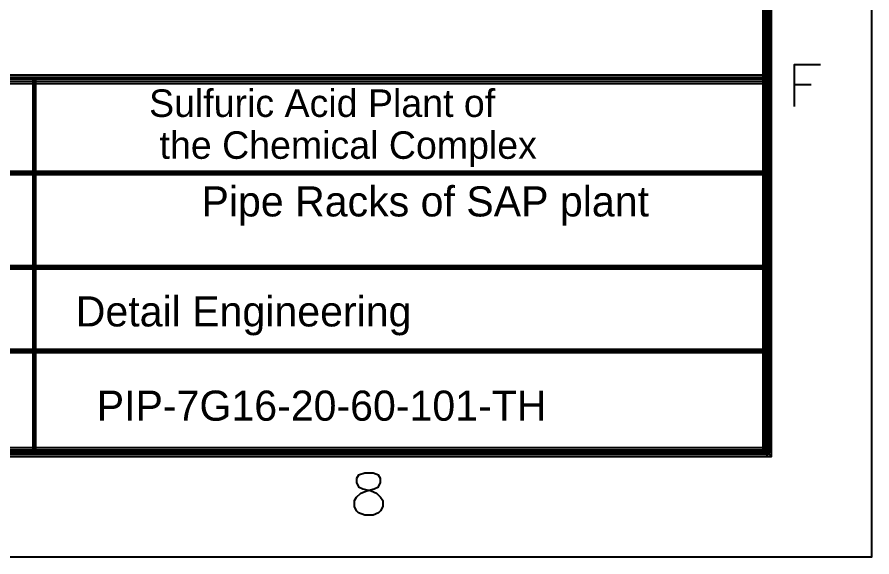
# Model space of a CAD drawing. Extents: x 0 to 594, y 0 to 420.
# Drawn here: x 512.4 to 594, y 0 to 51.5 of the extents above; entities that cross this region are included whole.
import ezdxf

# ---------------------------------------------------------------- set-up
doc = ezdxf.new("R2010")
doc.units = 0
doc.styles.add('HTX1', font='O8116901', dxfattribs={"width": 1.02})

msp = doc.modelspace()

# ---------------------------------------------------------------- linework, layer by layer
at = {"layer": 'GT_1', "flags": 128}
for points in [[(0, 0), (594, 0), (594, 420), (0, 420), (0, 0)], [(25, 10), (584, 10), (584, 85), (404, 85), (404, 410), (25, 410), (25, 10)], [(583.6, 10.4), (584.4, 9.6), (584.4, 410.4), (583.6, 409.6), (583.6, 10.4)], [(584.2, 9.8), (584.2, 410.2), (584, 410), (584, 10), (583.8, 10.2), (583.8, 409.8)], [(584.4, 97.3), (583.6, 97.3), (583.6, 10), (584.4, 10), (584.4, 97.3)], [(583.8, 97.3), (583.8, 10), (584, 10), (584, 97.3), (584.2, 97.3), (584.2, 10)], [(586.6, 43), (586.6, 47), (589.1, 47)], [(584, 45.2), (584, 46), (404, 46), (404, 45.2), (584, 45.2)], [(404, 45.4), (584, 45.4), (584, 45.6), (404, 45.6), (404, 45.8), (584, 45.8)], [(514.2, 45.6), (513.9, 45.6), (513.9, 10), (514.2, 10), (514.2, 45.6)], [(514, 45.6), (514, 10)], [(586.6, 45.1), (588.2, 45.1)], [(584, 36.5), (584, 36.8), (494, 36.8), (494, 36.5), (584, 36.5)], [(584, 36.6), (494, 36.6)], [(584, 27.5), (584, 27.8), (494, 27.8), (494, 27.5), (584, 27.5)], [(584, 27.6), (494, 27.6)], [(584, 19.5), (584, 19.8), (404, 19.8), (404, 19.5), (584, 19.5)], [(584, 19.6), (404, 19.6)], [(25.4, 10.4), (24.6, 9.6), (584.4, 9.6), (583.6, 10.4), (25.4, 10.4)], [(24.8, 9.8), (584.2, 9.8), (584, 10), (25, 10), (25.2, 10.2), (583.8, 10.2)], [(584, 9.6), (584, 10.4), (404, 10.4), (404, 9.6), (584, 9.6)], [(584, 10.2), (404, 10.2), (404, 10), (584, 10), (584, 9.8), (404, 9.8)], [(545.6, 8), (545, 7.8), (544.8, 7.5), (544.8, 7.1), (545, 6.7), (545.4, 6.5), (546.2, 6.3), (546.7, 6.1), (547.1, 5.7), (547.3, 5.4), (547.3, 4.8), (547.1, 4.4), (546.9, 4.2), (546.4, 4), (545.6, 4), (545, 4.2), (544.8, 4.4), (544.6, 4.8), (544.6, 5.4), (544.8, 5.7), (545.2, 6.1), (545.8, 6.3), (546.5, 6.5), (546.9, 6.7), (547.1, 7.1), (547.1, 7.5), (546.9, 7.8), (546.4, 8), (545.6, 8)]]:
    msp.add_lwpolyline(points, dxfattribs=at)

# ---------------------------------------------------------------- texts
at = {"layer": 'GT_1', "style": 'HTX1', "width": 1.02}
for s, height, p in [('Sulfuric Acid Plant of', 2.625, (525, 42)), ('the Chemical Complex', 2.625, (526, 38)), ('Pipe Racks of SAP plant', 2.875, (530, 32.5)), ('Detail Engineering', 2.875, (518, 22)), ('PIP-7G16-20-60-101-TH', 2.875, (520, 13))]:
    msp.add_text(s, height=height, dxfattribs=at).set_placement(p)

doc.saveas('drawing.dxf')
